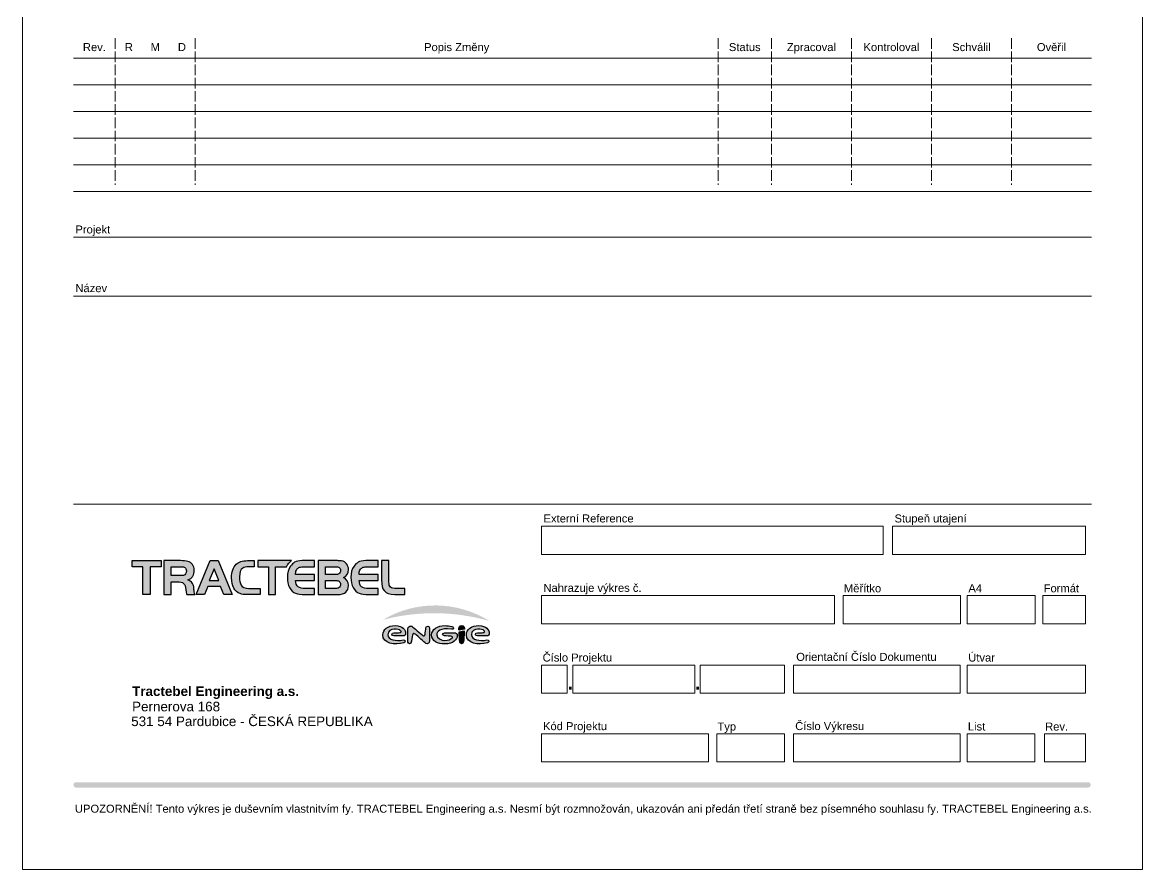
# Paper-space layout 'A4' of a CAD drawing. Header units: millimetres. Extents: x 103 to 313, y 256 to 553.
# Drawn here: x 102.8 to 312.8, y 256.3 to 415.1 of the extents above; entities that cross this region are included whole.
import ezdxf
from ezdxf.enums import TextEntityAlignment as Align

# ---------------------------------------------------------------- set-up
doc = ezdxf.new("R2010")
doc.units = ezdxf.units.MM
doc.header["$LTSCALE"] = 0.5
doc.linetypes.add('ACAD_ISO02W100', pattern=[15, 12, -3])
doc.layers.add('Border', color=7, linetype='Continuous', lineweight=0)
doc.layers.add('Border_TextCZ', color=7, linetype='Continuous', lineweight=0)
doc.layers.add('Border_TextCZAtr', color=7, linetype='Continuous')
doc.layers.add('BorderColor', color=7, linetype='Continuous')
doc.styles.add('Arial Unicode', font='ARIALUNI.TTF', dxfattribs={"width": 1.428571, "height": 0.007})
doc.styles.add('Arial_1.5', font='arial.ttf', dxfattribs={"height": 1.5})
doc.styles.add('Arial_4.0', font='arial.ttf', dxfattribs={"width": 0.9, "height": 4})
doc.styles.add('Arial_6.5', font='arial.ttf', dxfattribs={"width": 0.8, "height": 6.5})
doc.styles.get("Standard").update_dxf_attribs({"font": 'arial.ttf'})
doc.styles.add('Style-@Arial Unicode MS', font='ARIALUNI.TTF')

# ---------------------------------------------------------------- blocks, each defined once
blk = doc.blocks.new('LogoTE')
at = {"layer": 'BorderColor', "true_color": 0x1c2691, "extrusion": (0, 0, -1)}
blk.add_hatch(color=164, dxfattribs=at).paths.add_polyline_path([(29.88, 1.09), (29.88, 6.3), (27.78, 6.3), (27.78, 7.43), (33.25, 7.43), (33.25, 6.3), (31.22, 6.3), (31.22, 1.09)])
h = blk.add_hatch(color=164, dxfattribs=at)
edge = h.paths.add_edge_path()
edge.add_spline(control_points=[(24.2, 7.43), (23.6, 7.43), (23.16, 7.38), (22.79, 7.29), (22.07, 7.09), (21.6, 6.44), (21.6, 5.66), (21.6, 5.26), (21.69, 4.81), (21.85, 4.55), (21.94, 4.39), (22.06, 4.23), (22.23, 4.11), (22.41, 3.97), (22.51, 3.91), (22.8, 3.82)], knot_values=[0, 0, 0, 0, 0.2, 0.2, 0.2, 0.4, 0.4, 0.4, 0.6, 0.6, 0.6, 0.8, 0.8, 0.8, 1, 1, 1, 1], degree=3, periodic=0)
edge.add_spline(control_points=[(22.8, 3.82), (22.41, 3.67), (22.24, 3.58), (22.06, 3.36), (21.97, 3.23), (21.88, 3.07), (21.82, 2.91), (21.71, 2.66), (21.69, 2.52), (21.65, 2.05), (21.64, 1.9), (21.63, 1.74), (21.62, 1.6), (21.59, 1.36), (21.57, 1.3), (21.5, 1.09)], knot_values=[0, 0, 0, 0, 0.2, 0.2, 0.2, 0.4, 0.4, 0.4, 0.6, 0.6, 0.6, 0.8, 0.8, 0.8, 1, 1, 1, 1], degree=3, periodic=0)
edge.add_line((21.5, 1.09), (23.01, 1.09))
edge.add_spline(control_points=[(23.01, 1.09), (23.07, 1.27), (23.09, 1.33), (23.11, 1.54)], knot_values=[0, 0, 0, 0, 1, 1, 1, 1], degree=3, periodic=0)
edge.add_line((23.11, 1.54), (23.16, 1.99))
edge.add_spline(control_points=[(23.16, 1.99), (23.27, 3.14), (23.67, 3.49), (24.87, 3.49)], knot_values=[0, 0, 0, 0, 1, 1, 1, 1], degree=3, periodic=0)
edge.add_line((24.87, 3.49), (25.95, 3.49))
edge.add_line((25.95, 3.49), (25.95, 1.09))
edge.add_line((25.95, 1.09), (27.3, 1.09))
edge.add_line((27.3, 1.09), (27.3, 7.43))
edge.add_line((27.3, 7.43), (24.2, 7.43))
edge = h.paths.add_edge_path(flags=16)
edge.add_spline(control_points=[(24.06, 4.62), (23.89, 4.62), (23.72, 4.64), (23.6, 4.67), (23.28, 4.75), (23.08, 5.05), (23.08, 5.5), (23.08, 5.79), (23.18, 6.02), (23.37, 6.16), (23.53, 6.26), (23.7, 6.3), (24.06, 6.3)], knot_values=[0, 0, 0, 0, 0.25, 0.25, 0.25, 0.5, 0.5, 0.5, 0.75, 0.75, 0.75, 1, 1, 1, 1], degree=3, periodic=0)
edge.add_line((24.06, 6.3), (25.95, 6.3))
edge.add_line((25.95, 6.3), (25.95, 4.62))
edge.add_line((25.95, 4.62), (24.06, 4.62))
h = blk.add_hatch(color=164, dxfattribs=at)
h.paths.add_polyline_path([(14.47, 1.09), (17.1, 7.43), (18.64, 7.43), (21.27, 1.09), (19.69, 1.09), (19.08, 2.56), (16.67, 2.56), (16.06, 1.09)])
h.paths.add_polyline_path([(16.97, 3.68), (17.87, 5.91), (18.78, 3.68)], flags=16)
at = {"layer": 'BorderColor', "true_color": 0x1c2691}
h = blk.add_hatch(color=164, dxfattribs=at)
edge = h.paths.add_edge_path()
edge.add_line((-9.27, 2.22), (-11.39, 2.22))
edge.add_spline(control_points=[(-11.39, 2.22), (-12.13, 2.22), (-12.6, 2.41), (-12.82, 2.83), (-13.01, 3.18), (-13.11, 3.74), (-13.11, 4.37), (-13.11, 5.26), (-12.94, 5.75), (-12.52, 6.02), (-12.24, 6.21), (-11.91, 6.3), (-11.44, 6.3)], knot_values=[0, 0, 0, 0, 0.25, 0.25, 0.25, 0.5, 0.5, 0.5, 0.75, 0.75, 0.75, 1, 1, 1, 1], degree=3, periodic=0)
edge.add_line((-11.44, 6.3), (-10.35, 6.3))
edge.add_line((-10.35, 6.3), (-10.35, 7.43))
edge.add_line((-10.35, 7.43), (-11.59, 7.43))
edge.add_spline(control_points=[(-11.59, 7.43), (-12.6, 7.43), (-13.33, 7.2), (-13.75, 6.76), (-14.32, 6.17), (-14.61, 5.34), (-14.61, 4.23), (-14.61, 2.66), (-14.04, 1.6), (-13.01, 1.26), (-12.55, 1.1), (-12.43, 1.09), (-11.66, 1.09)], knot_values=[0, 0, 0, 0, 0.25, 0.25, 0.25, 0.5, 0.5, 0.5, 0.75, 0.75, 0.75, 1, 1, 1, 1], degree=3, periodic=0)
edge.add_line((-11.66, 1.09), (-9.27, 1.09))
edge.add_line((-9.27, 1.09), (-9.27, 2.22))
at = {"layer": 'BorderColor', "true_color": 0x1c2691, "extrusion": (0, 0, -1)}
h = blk.add_hatch(color=164, dxfattribs=at)
edge = h.paths.add_edge_path()
edge.add_line((9.71, 6.3), (9.71, 7.43))
edge.add_line((9.71, 7.43), (3.4, 7.43))
edge.add_spline(control_points=[(3.4, 7.43), (3.65, 7.23), (3.87, 6.99), (4.05, 6.73), (4.16, 6.59), (4.24, 6.45), (4.32, 6.3)], knot_values=[0, 0, 0, 0, 0.5, 0.5, 0.5, 1, 1, 1, 1], degree=3, periodic=0)
edge.add_line((4.32, 6.3), (6.34, 6.3))
edge.add_line((6.34, 6.3), (6.34, 1.09))
edge.add_line((6.34, 1.09), (7.69, 1.09))
edge.add_line((7.69, 1.09), (7.69, 6.3))
edge.add_line((7.69, 6.3), (9.71, 6.3))
h = blk.add_hatch(color=164, dxfattribs=at)
edge = h.paths.add_edge_path()
edge.add_line((-0.94, 6.3), (0.82, 6.3))
edge.add_spline(control_points=[(0.82, 6.3), (1.3, 6.3), (1.66, 6.26), (1.88, 6.18), (2.05, 6.13), (2.21, 6), (2.34, 5.83), (2.52, 5.6), (2.58, 5.41), (2.61, 4.98)], knot_values=[0, 0, 0, 0, 0.333333, 0.333333, 0.333333, 0.666667, 0.666667, 0.666667, 1, 1, 1, 1], degree=3, periodic=0)
edge.add_line((2.61, 4.98), (2.62, 4.81))
edge.add_line((2.62, 4.81), (-0.94, 4.81))
edge.add_line((-0.94, 4.81), (-0.94, 3.68))
edge.add_line((-0.94, 3.68), (2.62, 3.68))
edge.add_spline(control_points=[(2.62, 3.68), (2.53, 2.59), (2.05, 2.22), (0.76, 2.22)], knot_values=[0, 0, 0, 0, 1, 1, 1, 1], degree=3, periodic=0)
edge.add_line((0.76, 2.22), (-0.94, 2.22))
edge.add_line((-0.94, 2.22), (-0.94, 1.09))
edge.add_line((-0.94, 1.09), (0.82, 1.09))
edge.add_spline(control_points=[(0.82, 1.09), (1.61, 1.09), (2.16, 1.15), (2.59, 1.31), (3.55, 1.65), (4.15, 2.81), (4.15, 4.31), (4.15, 5.17), (3.97, 5.8), (3.56, 6.39), (3.35, 6.7), (3.08, 6.95), (2.8, 7.13), (2.45, 7.33), (2.03, 7.43), (1.34, 7.43)], knot_values=[0, 0, 0, 0, 0.2, 0.2, 0.2, 0.4, 0.4, 0.4, 0.6, 0.6, 0.6, 0.8, 0.8, 0.8, 1, 1, 1, 1], degree=3, periodic=0)
edge.add_line((1.34, 7.43), (-0.94, 7.43))
edge.add_line((-0.94, 7.43), (-0.94, 6.3))
h = blk.add_hatch(color=164, dxfattribs=at)
edge = h.paths.add_edge_path()
edge.add_spline(control_points=[(-5.24, 7.43), (-5.49, 7.43), (-5.82, 7.4), (-6.02, 7.37), (-6.78, 7.26), (-7.31, 6.59), (-7.31, 5.77), (-7.31, 5.11), (-6.92, 4.47), (-6.38, 4.25)], knot_values=[0, 0, 0, 0, 0.333333, 0.333333, 0.333333, 0.666667, 0.666667, 0.666667, 1, 1, 1, 1], degree=3, periodic=0)
edge.add_spline(control_points=[(-6.38, 4.25), (-6.99, 3.98), (-7.3, 3.47), (-7.3, 2.76), (-7.3, 2.24), (-7.14, 1.79), (-6.82, 1.51), (-6.48, 1.19), (-6.08, 1.09), (-5.17, 1.09)], knot_values=[0, 0, 0, 0, 0.333333, 0.333333, 0.333333, 0.666667, 0.666667, 0.666667, 1, 1, 1, 1], degree=3, periodic=0)
edge.add_line((-5.17, 1.09), (-1.66, 1.09))
edge.add_line((-1.66, 1.09), (-1.66, 7.43))
edge.add_line((-1.66, 7.43), (-5.24, 7.43))
edge = h.paths.add_edge_path(flags=16)
edge.add_spline(control_points=[(-4.84, 4.82), (-5.23, 4.82), (-5.36, 4.84), (-5.52, 4.98), (-5.7, 5.11), (-5.81, 5.35), (-5.81, 5.6), (-5.81, 5.85), (-5.72, 6.05), (-5.54, 6.17), (-5.38, 6.27), (-5.24, 6.3), (-4.87, 6.3)], knot_values=[0, 0, 0, 0, 0.25, 0.25, 0.25, 0.5, 0.5, 0.5, 0.75, 0.75, 0.75, 1, 1, 1, 1], degree=3, periodic=0)
edge.add_line((-4.87, 6.3), (-3.01, 6.3))
edge.add_line((-3.01, 6.3), (-3.01, 4.82))
edge.add_line((-3.01, 4.82), (-4.84, 4.82))
edge = h.paths.add_edge_path(flags=16)
edge.add_spline(control_points=[(-4.84, 2.22), (-5.23, 2.22), (-5.36, 2.24), (-5.52, 2.37), (-5.7, 2.51), (-5.81, 2.74), (-5.81, 3), (-5.81, 3.25), (-5.72, 3.45), (-5.54, 3.56), (-5.38, 3.66), (-5.24, 3.69), (-4.87, 3.69)], knot_values=[0, 0, 0, 0, 0.25, 0.25, 0.25, 0.5, 0.5, 0.5, 0.75, 0.75, 0.75, 1, 1, 1, 1], degree=3, periodic=0)
edge.add_line((-4.87, 3.69), (-3.01, 3.69))
edge.add_line((-3.01, 3.69), (-3.01, 2.22))
edge.add_line((-3.01, 2.22), (-4.84, 2.22))
h = blk.add_hatch(color=164, dxfattribs=at)
edge = h.paths.add_edge_path()
edge.add_line((-12.85, 6.3), (-11.09, 6.3))
edge.add_spline(control_points=[(-11.09, 6.3), (-10.61, 6.3), (-10.25, 6.26), (-10.04, 6.18), (-9.87, 6.13), (-9.7, 6), (-9.58, 5.83), (-9.4, 5.6), (-9.34, 5.41), (-9.31, 4.98)], knot_values=[0, 0, 0, 0, 0.333333, 0.333333, 0.333333, 0.666667, 0.666667, 0.666667, 1, 1, 1, 1], degree=3, periodic=0)
edge.add_line((-9.31, 4.98), (-9.3, 4.81))
edge.add_line((-9.3, 4.81), (-12.85, 4.81))
edge.add_line((-12.85, 4.81), (-12.85, 3.68))
edge.add_line((-12.85, 3.68), (-9.3, 3.68))
edge.add_spline(control_points=[(-9.3, 3.68), (-9.39, 2.59), (-9.87, 2.22), (-11.15, 2.22)], knot_values=[0, 0, 0, 0, 1, 1, 1, 1], degree=3, periodic=0)
edge.add_line((-11.15, 2.22), (-12.85, 2.22))
edge.add_line((-12.85, 2.22), (-12.85, 1.09))
edge.add_line((-12.85, 1.09), (-11.09, 1.09))
edge.add_spline(control_points=[(-11.09, 1.09), (-10.31, 1.09), (-9.76, 1.15), (-9.33, 1.31), (-8.37, 1.65), (-7.77, 2.81), (-7.77, 4.31), (-7.77, 5.17), (-7.94, 5.8), (-8.36, 6.39), (-8.57, 6.7), (-8.84, 6.95), (-9.12, 7.13), (-9.47, 7.33), (-9.89, 7.43), (-10.57, 7.43)], knot_values=[0, 0, 0, 0, 0.2, 0.2, 0.2, 0.4, 0.4, 0.4, 0.6, 0.6, 0.6, 0.8, 0.8, 0.8, 1, 1, 1, 1], degree=3, periodic=0)
edge.add_line((-10.57, 7.43), (-12.85, 7.43))
edge.add_line((-12.85, 7.43), (-12.85, 6.3))
h = blk.add_hatch(color=164, dxfattribs=at)
edge = h.paths.add_edge_path()
edge.add_line((-14.87, 7.43), (-14.87, 3.86))
edge.add_line((-14.87, 3.86), (-14.89, 3.48))
edge.add_spline(control_points=[(-14.89, 3.48), (-14.92, 2.84), (-14.96, 2.69), (-15.19, 2.49), (-15.43, 2.28), (-15.71, 2.22), (-16.58, 2.22)], knot_values=[0, 0, 0, 0, 0.5, 0.5, 0.5, 1, 1, 1, 1], degree=3, periodic=0)
edge.add_line((-16.58, 2.22), (-17.88, 2.22))
edge.add_line((-17.88, 2.22), (-17.88, 1.09))
edge.add_line((-17.88, 1.09), (-15.98, 1.09))
edge.add_spline(control_points=[(-15.98, 1.09), (-15.02, 1.09), (-14.41, 1.31), (-14, 1.82), (-13.64, 2.26), (-13.53, 2.75), (-13.53, 3.86)], knot_values=[0, 0, 0, 0, 0.5, 0.5, 0.5, 1, 1, 1, 1], degree=3, periodic=0)
edge.add_line((-13.53, 3.86), (-13.53, 7.43))
edge.add_line((-13.53, 7.43), (-14.87, 7.43))
at = {"layer": 'BorderColor', "true_color": 0x00aaff}
blk.add_hatch(color=140, dxfattribs=at).paths.add_polyline_path([(33.74, -3.88, 0.280782), (13.75, -3.66, -0.13455)])
h = blk.add_hatch(color=140, dxfattribs=at)
edge = h.paths.add_edge_path()
edge.add_spline(control_points=[(17.58, -7.43), (16.23, -7.72), (14.68, -7.41), (14.68, -6.45), (14.68, -5.73), (15.35, -5.44), (15.88, -5.4), (16.43, -5.35), (16.87, -5.47), (17.09, -5.7), (17.23, -5.84), (17.19, -6.04), (16.92, -6.06), (16.67, -6.07), (16.19, -6.09), (15.8, -6.1), (15.58, -6.11), (15.46, -6.23), (15.46, -6.39), (15.46, -6.52), (15.56, -6.66), (15.81, -6.66), (16.18, -6.67), (17.11, -6.67), (17.58, -6.67), (17.88, -6.67), (18.03, -6.5), (18.03, -6.15), (18.03, -5.59), (17.53, -4.75), (16.05, -4.75), (14.71, -4.75), (13.74, -5.41), (13.74, -6.5), (13.74, -8.05), (16.02, -8.52), (17.69, -7.95), (17.84, -7.9), (17.98, -7.78), (17.94, -7.6), (17.9, -7.45), (17.77, -7.39), (17.58, -7.43)], knot_values=[0, 0, 0, 0, 0.071429, 0.071429, 0.071429, 0.142857, 0.142857, 0.142857, 0.214286, 0.214286, 0.214286, 0.285714, 0.285714, 0.285714, 0.357143, 0.357143, 0.357143, 0.428571, 0.428571, 0.428571, 0.5, 0.5, 0.5, 0.571429, 0.571429, 0.571429, 0.642857, 0.642857, 0.642857, 0.714286, 0.714286, 0.714286, 0.785714, 0.785714, 0.785714, 0.857143, 0.857143, 0.857143, 0.928571, 0.928571, 0.928571, 1, 1, 1, 1], degree=3, periodic=0)
h = blk.add_hatch(color=140, dxfattribs=at)
edge = h.paths.add_edge_path()
edge.add_spline(control_points=[(22.16, -4.83), (21.96, -4.83), (21.86, -4.99), (21.83, -5.19), (21.8, -5.4), (21.69, -6.16), (21.66, -6.36), (21.65, -6.47), (21.64, -6.59), (21.53, -6.64), (21.42, -6.69), (21.28, -6.62), (21.16, -6.52)], knot_values=[0, 0, 0, 0, 0.25, 0.25, 0.25, 0.5, 0.5, 0.5, 0.75, 0.75, 0.75, 1, 1, 1, 1], degree=3, periodic=0)
edge.add_line((21.16, -6.52), (19.32, -4.95))
edge.add_spline(control_points=[(19.32, -4.95), (19.23, -4.87), (19.1, -4.83), (18.98, -4.83), (18.72, -4.83), (18.47, -4.99), (18.47, -5.38)], knot_values=[0, 0, 0, 0, 0.5, 0.5, 0.5, 1, 1, 1, 1], degree=3, periodic=0)
edge.add_line((18.47, -5.38), (18.47, -7.82))
edge.add_spline(control_points=[(18.47, -7.82), (18.47, -8.02), (18.61, -8.14), (18.77, -8.14), (18.95, -8.14), (19.06, -8.02), (19.09, -7.85), (19.09, -7.85), (19.28, -6.68), (19.3, -6.55), (19.32, -6.4), (19.35, -6.28), (19.49, -6.24), (19.62, -6.2), (19.75, -6.27), (19.94, -6.44), (20.12, -6.6), (21.67, -8), (21.67, -8), (21.79, -8.1), (21.87, -8.14), (22.04, -8.14), (22.2, -8.14), (22.47, -8.07), (22.47, -7.61)], knot_values=[0, 0, 0, 0, 0.125, 0.125, 0.125, 0.25, 0.25, 0.25, 0.375, 0.375, 0.375, 0.5, 0.5, 0.5, 0.625, 0.625, 0.625, 0.75, 0.75, 0.75, 0.875, 0.875, 0.875, 1, 1, 1, 1], degree=3, periodic=0)
edge.add_line((22.47, -7.61), (22.47, -5.17))
edge.add_spline(control_points=[(22.47, -5.17), (22.47, -4.95), (22.33, -4.83), (22.16, -4.83)], knot_values=[0, 0, 0, 0, 1, 1, 1, 1], degree=3, periodic=0)
h = blk.add_hatch(color=140, dxfattribs=at)
edge = h.paths.add_edge_path()
edge.add_spline(control_points=[(27.18, -6.09), (26.88, -6.09), (25.93, -6.1), (25.33, -6.1), (25.04, -6.1), (24.96, -6.26), (24.96, -6.39), (24.96, -6.5), (25.04, -6.65), (25.32, -6.66), (25.73, -6.68), (26.26, -6.71), (26.51, -6.72), (26.84, -6.74), (26.84, -6.91), (26.73, -7.05), (26.5, -7.34), (25.96, -7.53), (25.4, -7.53), (24.66, -7.53), (23.85, -7.12), (23.85, -6.45), (23.85, -5.83), (24.54, -5.14), (26.61, -5.43), (26.79, -5.45), (26.97, -5.42), (27.01, -5.25), (27.06, -5.08), (26.94, -4.96), (26.71, -4.9), (26.24, -4.78), (25.81, -4.75), (25.41, -4.75), (24.02, -4.75), (22.9, -5.41), (22.9, -6.48), (22.9, -7.63), (24.01, -8.19), (25.4, -8.19), (26.94, -8.19), (27.7, -7.34), (27.7, -6.61), (27.7, -6.23), (27.5, -6.09), (27.18, -6.09)], knot_values=[0, 0, 0, 0, 0.066667, 0.066667, 0.066667, 0.133333, 0.133333, 0.133333, 0.2, 0.2, 0.2, 0.266667, 0.266667, 0.266667, 0.333333, 0.333333, 0.333333, 0.4, 0.4, 0.4, 0.466667, 0.466667, 0.466667, 0.533333, 0.533333, 0.533333, 0.6, 0.6, 0.6, 0.666667, 0.666667, 0.666667, 0.733333, 0.733333, 0.733333, 0.8, 0.8, 0.8, 0.866667, 0.866667, 0.866667, 0.933333, 0.933333, 0.933333, 1, 1, 1, 1], degree=3, periodic=0)
h = blk.add_hatch(color=140, dxfattribs=at)
edge = h.paths.add_edge_path()
edge.add_spline(control_points=[(28.53, -4.75), (28.13, -4.75), (28.01, -5.06), (28.02, -5.26), (28.02, -5.29), (28.02, -5.39), (28.03, -5.52), (28.03, -5.54), (28.05, -5.57), (28.09, -5.57)], knot_values=[0, 0, 0, 0, 0.333333, 0.333333, 0.333333, 0.666667, 0.666667, 0.666667, 1, 1, 1, 1], degree=3, periodic=0)
edge.add_line((28.09, -5.57), (29, -5.42))
edge.add_spline(control_points=[(29, -5.42), (29.03, -5.41), (29.05, -5.39), (29.05, -5.37), (29.05, -5.32), (29.05, -5.28), (29.05, -5.26), (29.06, -5.07), (28.94, -4.75), (28.53, -4.75)], knot_values=[0, 0, 0, 0, 0.333333, 0.333333, 0.333333, 0.666667, 0.666667, 0.666667, 1, 1, 1, 1], degree=3, periodic=0)
h = blk.add_hatch(color=140, dxfattribs=at)
edge = h.paths.add_edge_path()
edge.add_spline(control_points=[(28.04, -5.94), (28.07, -6.79), (28.15, -7.49), (28.17, -7.73), (28.2, -8.05), (28.37, -8.14), (28.53, -8.14), (28.69, -8.14), (28.85, -8.06), (28.88, -7.73), (28.91, -7.46), (28.99, -6.63), (29.03, -5.8), (29.03, -5.76), (29, -5.74), (28.96, -5.75)], knot_values=[0, 0, 0, 0, 0.2, 0.2, 0.2, 0.4, 0.4, 0.4, 0.6, 0.6, 0.6, 0.8, 0.8, 0.8, 1, 1, 1, 1], degree=3, periodic=0)
edge.add_line((28.96, -5.75), (28.09, -5.89))
edge.add_spline(control_points=[(28.09, -5.89), (28.06, -5.9), (28.04, -5.92), (28.04, -5.94)], knot_values=[0, 0, 0, 0, 1, 1, 1, 1], degree=3, periodic=0)
h = blk.add_hatch(color=140, dxfattribs=at)
edge = h.paths.add_edge_path()
edge.add_spline(control_points=[(33.25, -7.43), (31.9, -7.72), (30.35, -7.41), (30.35, -6.45), (30.35, -5.73), (31.02, -5.44), (31.55, -5.4), (32.1, -5.35), (32.54, -5.47), (32.76, -5.7), (32.9, -5.84), (32.86, -6.04), (32.59, -6.06), (32.34, -6.07), (31.86, -6.09), (31.47, -6.1), (31.25, -6.11), (31.13, -6.23), (31.13, -6.39), (31.13, -6.52), (31.23, -6.66), (31.48, -6.66), (31.85, -6.67), (32.78, -6.67), (33.25, -6.67), (33.55, -6.67), (33.7, -6.5), (33.7, -6.15), (33.7, -5.59), (33.2, -4.75), (31.72, -4.75), (30.38, -4.75), (29.41, -5.41), (29.41, -6.5), (29.41, -8.05), (31.69, -8.52), (33.35, -7.95), (33.51, -7.9), (33.66, -7.78), (33.61, -7.6), (33.57, -7.45), (33.44, -7.39), (33.25, -7.43)], knot_values=[0, 0, 0, 0, 0.071429, 0.071429, 0.071429, 0.142857, 0.142857, 0.142857, 0.214286, 0.214286, 0.214286, 0.285714, 0.285714, 0.285714, 0.357143, 0.357143, 0.357143, 0.428571, 0.428571, 0.428571, 0.5, 0.5, 0.5, 0.571429, 0.571429, 0.571429, 0.642857, 0.642857, 0.642857, 0.714286, 0.714286, 0.714286, 0.785714, 0.785714, 0.785714, 0.857143, 0.857143, 0.857143, 0.928571, 0.928571, 0.928571, 1, 1, 1, 1], degree=3, periodic=0)
at = {"layer": 'BorderColor', "color": 164, "true_color": 0x1c2691, "flags": 128}
for points in [[(-33.25, 6.3), (-33.25, 7.43), (-27.78, 7.43), (-27.78, 6.3), (-29.88, 6.3), (-29.88, 1.09), (-31.22, 1.09), (-31.22, 6.3), (-33.25, 6.3)], [(-18.64, 7.43), (-17.1, 7.43), (-14.47, 1.09), (-16.06, 1.09), (-16.67, 2.56), (-19.08, 2.56), (-19.69, 1.09), (-21.27, 1.09), (-18.64, 7.43)], [(-18.78, 3.68), (-16.97, 3.68), (-17.87, 5.91), (-18.78, 3.68)]]:
    blk.add_lwpolyline(points, dxfattribs=at)
at = {"layer": 'BorderColor', "color": 164, "true_color": 0x1c2691}
for points, knots in [([(-25.95, 1.09), (-25.95, 1.09), (-27.3, 1.09), (-27.3, 1.09), (-27.3, 1.09), (-27.3, 7.43), (-27.3, 7.43), (-27.3, 7.43), (-24.2, 7.43), (-24.2, 7.43), (-23.6, 7.43), (-23.16, 7.38), (-22.79, 7.29), (-22.07, 7.09), (-21.6, 6.44), (-21.6, 5.66), (-21.6, 5.26), (-21.69, 4.81), (-21.85, 4.55), (-21.94, 4.39), (-22.06, 4.23), (-22.23, 4.11), (-22.41, 3.97), (-22.51, 3.91), (-22.8, 3.82), (-22.41, 3.67), (-22.24, 3.58), (-22.06, 3.36), (-21.97, 3.23), (-21.88, 3.07), (-21.82, 2.91), (-21.71, 2.66), (-21.69, 2.52), (-21.65, 2.05), (-21.64, 1.9), (-21.63, 1.74), (-21.62, 1.6), (-21.59, 1.36), (-21.57, 1.3), (-21.5, 1.09), (-21.5, 1.09), (-23.01, 1.09), (-23.01, 1.09), (-23.07, 1.27), (-23.09, 1.33), (-23.11, 1.54), (-23.11, 1.54), (-23.16, 1.99), (-23.16, 1.99), (-23.27, 3.14), (-23.67, 3.49), (-24.87, 3.49), (-24.87, 3.49), (-25.95, 3.49), (-25.95, 3.49), (-25.95, 3.49), (-25.95, 1.09), (-25.95, 1.09)], [0, 0, 0, 0, 1, 1, 1, 2, 2, 2, 3, 3, 3, 4, 4, 4, 5, 5, 5, 6, 6, 6, 7, 7, 7, 8, 8, 8, 9, 9, 9, 10, 10, 10, 11, 11, 11, 12, 12, 12, 13, 13, 13, 14, 14, 14, 15, 15, 15, 16, 16, 16, 17, 17, 17, 18, 18, 18, 19, 19, 19, 19]), ([(-9.27, 2.22), (-9.27, 2.22), (-11.39, 2.22), (-11.39, 2.22), (-12.13, 2.22), (-12.6, 2.41), (-12.82, 2.83), (-13.01, 3.18), (-13.11, 3.74), (-13.11, 4.37), (-13.11, 5.26), (-12.94, 5.75), (-12.52, 6.02), (-12.24, 6.21), (-11.91, 6.3), (-11.44, 6.3), (-11.44, 6.3), (-10.35, 6.3), (-10.35, 6.3), (-10.35, 6.3), (-10.35, 7.43), (-10.35, 7.43), (-10.35, 7.43), (-11.59, 7.43), (-11.59, 7.43), (-12.6, 7.43), (-13.33, 7.2), (-13.75, 6.76), (-14.32, 6.17), (-14.61, 5.34), (-14.61, 4.23), (-14.61, 2.66), (-14.04, 1.6), (-13.01, 1.26), (-12.55, 1.1), (-12.43, 1.09), (-11.66, 1.09), (-11.66, 1.09), (-9.27, 1.09), (-9.27, 1.09), (-9.27, 1.09), (-9.27, 2.22), (-9.27, 2.22)], [0, 0, 0, 0, 1, 1, 1, 2, 2, 2, 3, 3, 3, 4, 4, 4, 5, 5, 5, 6, 6, 6, 7, 7, 7, 8, 8, 8, 9, 9, 9, 10, 10, 10, 11, 11, 11, 12, 12, 12, 13, 13, 13, 14, 14, 14, 14]), ([(-9.71, 6.3), (-9.71, 6.3), (-9.71, 7.43), (-9.71, 7.43), (-9.71, 7.43), (-3.4, 7.43), (-3.4, 7.43), (-3.65, 7.23), (-3.87, 6.99), (-4.05, 6.73), (-4.16, 6.59), (-4.24, 6.45), (-4.32, 6.3), (-4.32, 6.3), (-6.34, 6.3), (-6.34, 6.3), (-6.34, 6.3), (-6.34, 1.09), (-6.34, 1.09), (-6.34, 1.09), (-7.69, 1.09), (-7.69, 1.09), (-7.69, 1.09), (-7.69, 6.3), (-7.69, 6.3), (-7.69, 6.3), (-9.71, 6.3), (-9.71, 6.3)], [0, 0, 0, 0, 1, 1, 1, 2, 2, 2, 3, 3, 3, 4, 4, 4, 5, 5, 5, 6, 6, 6, 7, 7, 7, 8, 8, 8, 9, 9, 9, 9]), ([(0.94, 6.3), (0.94, 6.3), (-0.82, 6.3), (-0.82, 6.3), (-1.3, 6.3), (-1.66, 6.26), (-1.88, 6.18), (-2.05, 6.13), (-2.21, 6), (-2.34, 5.83), (-2.52, 5.6), (-2.58, 5.41), (-2.61, 4.98), (-2.61, 4.98), (-2.62, 4.81), (-2.62, 4.81), (-2.62, 4.81), (0.94, 4.81), (0.94, 4.81), (0.94, 4.81), (0.94, 3.68), (0.94, 3.68), (0.94, 3.68), (-2.62, 3.68), (-2.62, 3.68), (-2.53, 2.59), (-2.05, 2.22), (-0.76, 2.22), (-0.76, 2.22), (0.94, 2.22), (0.94, 2.22), (0.94, 2.22), (0.94, 1.09), (0.94, 1.09), (0.94, 1.09), (-0.82, 1.09), (-0.82, 1.09), (-1.61, 1.09), (-2.16, 1.15), (-2.59, 1.31), (-3.55, 1.65), (-4.15, 2.81), (-4.15, 4.31), (-4.15, 5.17), (-3.97, 5.8), (-3.56, 6.39), (-3.35, 6.7), (-3.08, 6.95), (-2.8, 7.13), (-2.45, 7.33), (-2.03, 7.43), (-1.34, 7.43), (-1.34, 7.43), (0.94, 7.43), (0.94, 7.43), (0.94, 7.43), (0.94, 6.3), (0.94, 6.3)], [0, 0, 0, 0, 1, 1, 1, 2, 2, 2, 3, 3, 3, 4, 4, 4, 5, 5, 5, 6, 6, 6, 7, 7, 7, 8, 8, 8, 9, 9, 9, 10, 10, 10, 11, 11, 11, 12, 12, 12, 13, 13, 13, 14, 14, 14, 15, 15, 15, 16, 16, 16, 17, 17, 17, 18, 18, 18, 19, 19, 19, 19]), ([(1.66, 7.43), (1.66, 7.43), (5.24, 7.43), (5.24, 7.43), (5.49, 7.43), (5.82, 7.4), (6.02, 7.37), (6.78, 7.26), (7.31, 6.59), (7.31, 5.77), (7.31, 5.11), (6.92, 4.47), (6.38, 4.25), (6.99, 3.98), (7.3, 3.47), (7.3, 2.76), (7.3, 2.24), (7.14, 1.79), (6.82, 1.51), (6.48, 1.19), (6.08, 1.09), (5.17, 1.09), (5.17, 1.09), (1.66, 1.09), (1.66, 1.09), (1.66, 1.09), (1.66, 7.43), (1.66, 7.43)], [0, 0, 0, 0, 1, 1, 1, 2, 2, 2, 3, 3, 3, 4, 4, 4, 5, 5, 5, 6, 6, 6, 7, 7, 7, 8, 8, 8, 9, 9, 9, 9]), ([(12.85, 6.3), (12.85, 6.3), (11.09, 6.3), (11.09, 6.3), (10.61, 6.3), (10.25, 6.26), (10.04, 6.18), (9.87, 6.13), (9.7, 6), (9.58, 5.83), (9.4, 5.6), (9.34, 5.41), (9.31, 4.98), (9.31, 4.98), (9.3, 4.81), (9.3, 4.81), (9.3, 4.81), (12.85, 4.81), (12.85, 4.81), (12.85, 4.81), (12.85, 3.68), (12.85, 3.68), (12.85, 3.68), (9.3, 3.68), (9.3, 3.68), (9.39, 2.59), (9.87, 2.22), (11.15, 2.22), (11.15, 2.22), (12.85, 2.22), (12.85, 2.22), (12.85, 2.22), (12.85, 1.09), (12.85, 1.09), (12.85, 1.09), (11.09, 1.09), (11.09, 1.09), (10.31, 1.09), (9.76, 1.15), (9.33, 1.31), (8.37, 1.65), (7.77, 2.81), (7.77, 4.31), (7.77, 5.17), (7.94, 5.8), (8.36, 6.39), (8.57, 6.7), (8.84, 6.95), (9.12, 7.13), (9.47, 7.33), (9.89, 7.43), (10.57, 7.43), (10.57, 7.43), (12.85, 7.43), (12.85, 7.43), (12.85, 7.43), (12.85, 6.3), (12.85, 6.3)], [0, 0, 0, 0, 1, 1, 1, 2, 2, 2, 3, 3, 3, 4, 4, 4, 5, 5, 5, 6, 6, 6, 7, 7, 7, 8, 8, 8, 9, 9, 9, 10, 10, 10, 11, 11, 11, 12, 12, 12, 13, 13, 13, 14, 14, 14, 15, 15, 15, 16, 16, 16, 17, 17, 17, 18, 18, 18, 19, 19, 19, 19]), ([(14.87, 7.43), (14.87, 7.43), (14.87, 3.86), (14.87, 3.86), (14.87, 3.86), (14.89, 3.48), (14.89, 3.48), (14.92, 2.84), (14.96, 2.69), (15.19, 2.49), (15.43, 2.28), (15.71, 2.22), (16.58, 2.22), (16.58, 2.22), (17.88, 2.22), (17.88, 2.22), (17.88, 2.22), (17.88, 1.09), (17.88, 1.09), (17.88, 1.09), (16.44, 1.09), (16.44, 1.09), (16.44, 1.09), (15.98, 1.09), (15.98, 1.09), (15.02, 1.09), (14.41, 1.31), (14, 1.82), (13.64, 2.26), (13.53, 2.75), (13.53, 3.86), (13.53, 3.86), (13.53, 7.43), (13.53, 7.43), (13.53, 7.43), (14.87, 7.43), (14.87, 7.43)], [0, 0, 0, 0, 1, 1, 1, 2, 2, 2, 3, 3, 3, 4, 4, 4, 5, 5, 5, 6, 6, 6, 7, 7, 7, 8, 8, 8, 9, 9, 9, 10, 10, 10, 11, 11, 11, 12, 12, 12, 12]), ([(-24.06, 4.62), (-23.89, 4.62), (-23.72, 4.64), (-23.6, 4.67), (-23.28, 4.75), (-23.08, 5.05), (-23.08, 5.5), (-23.08, 5.79), (-23.18, 6.02), (-23.37, 6.16), (-23.53, 6.26), (-23.7, 6.3), (-24.06, 6.3), (-24.06, 6.3), (-25.95, 6.3), (-25.95, 6.3), (-25.95, 6.3), (-25.95, 4.62), (-25.95, 4.62), (-25.95, 4.62), (-24.06, 4.62), (-24.06, 4.62)], [0, 0, 0, 0, 1, 1, 1, 2, 2, 2, 3, 3, 3, 4, 4, 4, 5, 5, 5, 6, 6, 6, 7, 7, 7, 7]), ([(4.84, 4.82), (5.23, 4.82), (5.36, 4.84), (5.52, 4.98), (5.7, 5.11), (5.81, 5.35), (5.81, 5.6), (5.81, 5.85), (5.72, 6.05), (5.54, 6.17), (5.38, 6.27), (5.24, 6.3), (4.87, 6.3), (4.87, 6.3), (3.01, 6.3), (3.01, 6.3), (3.01, 6.3), (3.01, 4.82), (3.01, 4.82), (3.01, 4.82), (4.84, 4.82), (4.84, 4.82)], [0, 0, 0, 0, 1, 1, 1, 2, 2, 2, 3, 3, 3, 4, 4, 4, 5, 5, 5, 6, 6, 6, 7, 7, 7, 7]), ([(4.84, 2.22), (5.23, 2.22), (5.36, 2.24), (5.52, 2.37), (5.7, 2.51), (5.81, 2.74), (5.81, 3), (5.81, 3.25), (5.72, 3.45), (5.54, 3.56), (5.38, 3.66), (5.24, 3.69), (4.87, 3.69), (4.87, 3.69), (3.01, 3.69), (3.01, 3.69), (3.01, 3.69), (3.01, 2.22), (3.01, 2.22), (3.01, 2.22), (4.84, 2.22), (4.84, 2.22)], [0, 0, 0, 0, 1, 1, 1, 2, 2, 2, 3, 3, 3, 4, 4, 4, 5, 5, 5, 6, 6, 6, 7, 7, 7, 7])]:
    blk.add_open_spline(points, degree=3, knots=knots, dxfattribs=at)
at = {"layer": 'BorderColor', "color": 140, "true_color": 0x00aaff}
for points, knots in [([(17.58, -7.43), (16.23, -7.72), (14.68, -7.41), (14.68, -6.45), (14.68, -5.73), (15.35, -5.44), (15.88, -5.4), (16.43, -5.35), (16.87, -5.47), (17.09, -5.7), (17.23, -5.84), (17.19, -6.04), (16.92, -6.06), (16.67, -6.07), (16.19, -6.09), (15.8, -6.1), (15.58, -6.11), (15.46, -6.23), (15.46, -6.39), (15.46, -6.52), (15.56, -6.66), (15.81, -6.66), (16.18, -6.67), (17.11, -6.67), (17.58, -6.67), (17.88, -6.67), (18.03, -6.5), (18.03, -6.15), (18.03, -5.59), (17.53, -4.75), (16.05, -4.75), (14.71, -4.75), (13.74, -5.41), (13.74, -6.5), (13.74, -8.05), (16.02, -8.52), (17.69, -7.95), (17.84, -7.9), (17.98, -7.78), (17.94, -7.6), (17.9, -7.45), (17.77, -7.39), (17.58, -7.43)], [0, 0, 0, 0, 1, 1, 1, 2, 2, 2, 3, 3, 3, 4, 4, 4, 5, 5, 5, 6, 6, 6, 7, 7, 7, 8, 8, 8, 9, 9, 9, 10, 10, 10, 11, 11, 11, 12, 12, 12, 13, 13, 13, 14, 14, 14, 14]), ([(22.16, -4.83), (21.96, -4.83), (21.86, -4.99), (21.83, -5.19), (21.8, -5.4), (21.69, -6.16), (21.66, -6.36), (21.65, -6.47), (21.64, -6.59), (21.53, -6.64), (21.42, -6.69), (21.28, -6.62), (21.16, -6.52), (21.05, -6.42), (19.32, -4.95), (19.32, -4.95), (19.23, -4.87), (19.1, -4.83), (18.98, -4.83), (18.72, -4.83), (18.47, -4.99), (18.47, -5.38), (18.47, -5.38), (18.47, -7.82), (18.47, -7.82), (18.47, -8.02), (18.61, -8.14), (18.77, -8.14), (18.95, -8.14), (19.06, -8.02), (19.09, -7.85), (19.09, -7.85), (19.28, -6.68), (19.3, -6.55), (19.32, -6.4), (19.35, -6.28), (19.49, -6.24), (19.62, -6.2), (19.75, -6.27), (19.94, -6.44), (20.12, -6.6), (21.67, -8), (21.67, -8), (21.79, -8.1), (21.87, -8.14), (22.04, -8.14), (22.2, -8.14), (22.47, -8.07), (22.47, -7.61), (22.47, -7.61), (22.47, -5.17), (22.47, -5.17), (22.47, -4.95), (22.33, -4.83), (22.16, -4.83)], [0, 0, 0, 0, 1, 1, 1, 2, 2, 2, 3, 3, 3, 4, 4, 4, 5, 5, 5, 6, 6, 6, 7, 7, 7, 8, 8, 8, 9, 9, 9, 10, 10, 10, 11, 11, 11, 12, 12, 12, 13, 13, 13, 14, 14, 14, 15, 15, 15, 16, 16, 16, 17, 17, 17, 18, 18, 18, 18]), ([(27.18, -6.09), (26.88, -6.09), (25.93, -6.1), (25.33, -6.1), (25.04, -6.1), (24.96, -6.26), (24.96, -6.39), (24.96, -6.5), (25.04, -6.65), (25.32, -6.66), (25.73, -6.68), (26.26, -6.71), (26.51, -6.72), (26.84, -6.74), (26.84, -6.91), (26.73, -7.05), (26.5, -7.34), (25.96, -7.53), (25.4, -7.53), (24.66, -7.53), (23.85, -7.12), (23.85, -6.45), (23.85, -5.83), (24.54, -5.14), (26.61, -5.43), (26.79, -5.45), (26.97, -5.42), (27.01, -5.25), (27.06, -5.08), (26.94, -4.96), (26.71, -4.9), (26.24, -4.78), (25.81, -4.75), (25.41, -4.75), (24.02, -4.75), (22.9, -5.41), (22.9, -6.48), (22.9, -7.63), (24.01, -8.19), (25.4, -8.19), (26.94, -8.19), (27.7, -7.34), (27.7, -6.61), (27.7, -6.23), (27.5, -6.09), (27.18, -6.09)], [0, 0, 0, 0, 1, 1, 1, 2, 2, 2, 3, 3, 3, 4, 4, 4, 5, 5, 5, 6, 6, 6, 7, 7, 7, 8, 8, 8, 9, 9, 9, 10, 10, 10, 11, 11, 11, 12, 12, 12, 13, 13, 13, 14, 14, 14, 15, 15, 15, 15]), ([(28.53, -4.75), (28.13, -4.75), (28.01, -5.06), (28.02, -5.26), (28.02, -5.29), (28.02, -5.39), (28.03, -5.52), (28.03, -5.54), (28.05, -5.57), (28.09, -5.57), (28.09, -5.57), (29, -5.42), (29, -5.42), (29.03, -5.41), (29.05, -5.39), (29.05, -5.37), (29.05, -5.32), (29.05, -5.28), (29.05, -5.26), (29.06, -5.07), (28.94, -4.75), (28.53, -4.75)], [0, 0, 0, 0, 1, 1, 1, 2, 2, 2, 3, 3, 3, 4, 4, 4, 5, 5, 5, 6, 6, 6, 7, 7, 7, 7]), ([(28.04, -5.94), (28.07, -6.79), (28.15, -7.49), (28.17, -7.73), (28.2, -8.05), (28.37, -8.14), (28.53, -8.14), (28.69, -8.14), (28.85, -8.06), (28.88, -7.73), (28.91, -7.46), (28.99, -6.63), (29.03, -5.8), (29.03, -5.76), (29, -5.74), (28.96, -5.75), (28.96, -5.75), (28.09, -5.89), (28.09, -5.89), (28.06, -5.9), (28.04, -5.92), (28.04, -5.94)], [0, 0, 0, 0, 1, 1, 1, 2, 2, 2, 3, 3, 3, 4, 4, 4, 5, 5, 5, 6, 6, 6, 7, 7, 7, 7]), ([(33.25, -7.43), (31.9, -7.72), (30.35, -7.41), (30.35, -6.45), (30.35, -5.73), (31.02, -5.44), (31.55, -5.4), (32.1, -5.35), (32.54, -5.47), (32.76, -5.7), (32.9, -5.84), (32.86, -6.04), (32.59, -6.06), (32.34, -6.07), (31.86, -6.09), (31.47, -6.1), (31.25, -6.11), (31.13, -6.23), (31.13, -6.39), (31.13, -6.52), (31.23, -6.66), (31.48, -6.66), (31.85, -6.67), (32.78, -6.67), (33.25, -6.67), (33.55, -6.67), (33.7, -6.5), (33.7, -6.15), (33.7, -5.59), (33.2, -4.75), (31.72, -4.75), (30.38, -4.75), (29.41, -5.41), (29.41, -6.5), (29.41, -8.05), (31.69, -8.52), (33.35, -7.95), (33.51, -7.9), (33.66, -7.78), (33.61, -7.6), (33.57, -7.45), (33.44, -7.39), (33.25, -7.43)], [0, 0, 0, 0, 1, 1, 1, 2, 2, 2, 3, 3, 3, 4, 4, 4, 5, 5, 5, 6, 6, 6, 7, 7, 7, 8, 8, 8, 9, 9, 9, 10, 10, 10, 11, 11, 11, 12, 12, 12, 13, 13, 13, 14, 14, 14, 14])]:
    blk.add_open_spline(points, degree=3, knots=knots, dxfattribs=at)
blk = doc.blocks.new('Flux')
at = {"layer": 'BorderColor', "linetype": 'Continuous', "lineweight": 0, "true_color": 0x00aaff}
h = blk.add_hatch(color=140, dxfattribs=at)
h.dxf.hatch_style = 1
h.paths.add_polyline_path([(-190.25, 0.49, 0.914214), (-190.25, -0.51), (-178.03, -0.51, -0.914214), (-178.03, 0.49)])
at = {"layer": 'BorderColor', "linetype": 'Continuous', "lineweight": 0, "true_color": 0x0078be}
h = blk.add_hatch(color=152, dxfattribs=at)
h.dxf.hatch_style = 1
h.paths.add_polyline_path([(-167.63, -0.51, 0.914214), (-167.63, 0.49), (-178.03, 0.49, 0.914214), (-178.03, -0.51)])
at = {"layer": 'BorderColor', "linetype": 'Continuous', "lineweight": 0, "true_color": 0x37b9c3}
h = blk.add_hatch(color=143, dxfattribs=at)
h.dxf.hatch_style = 1
h.paths.add_polyline_path([(-137.09, -0.51, -0.914214), (-137.09, 0.49), (-167.63, 0.49, -0.914214), (-167.63, -0.51)])
at = {"layer": 'BorderColor', "linetype": 'Continuous', "lineweight": 0, "true_color": 0x005a78}
h = blk.add_hatch(color=146, dxfattribs=at)
h.dxf.hatch_style = 1
h.paths.add_polyline_path([(-137.09, 0.49, 0.914214), (-137.09, -0.51), (-121.35, -0.51, 0.914214), (-121.35, 0.49)])
at = {"layer": 'BorderColor', "linetype": 'Continuous', "lineweight": 0, "true_color": 0x00aaff}
h = blk.add_hatch(color=140, dxfattribs=at)
h.dxf.hatch_style = 1
h.paths.add_polyline_path([(-100.47, -0.51, -0.914214), (-100.47, 0.49), (-121.35, 0.49, -0.914214), (-121.35, -0.51)])
at = {"layer": 'BorderColor', "linetype": 'Continuous', "lineweight": 0, "true_color": 0x0078be}
h = blk.add_hatch(color=152, dxfattribs=at)
h.dxf.hatch_style = 1
h.paths.add_polyline_path([(-100.47, 0.49, 0.914214), (-100.47, -0.51), (-85.42, -0.51, 0.914214), (-85.42, 0.49)])
at = {"layer": 'BorderColor', "linetype": 'Continuous', "lineweight": 0, "true_color": 0x91c896}
h = blk.add_hatch(color=113, dxfattribs=at)
h.dxf.hatch_style = 1
h.paths.add_polyline_path([(-85.42, 0.49, -0.914214), (-85.42, -0.51), (-71.75, -0.51, -0.914214), (-71.75, 0.49)])
at = {"layer": 'BorderColor', "linetype": 'Continuous', "lineweight": 0, "true_color": 0x005a78}
h = blk.add_hatch(color=146, dxfattribs=at)
h.dxf.hatch_style = 1
h.paths.add_polyline_path([(-71.75, 0.49, 0.914214), (-71.75, -0.51), (-53.68, -0.51, 0.914214), (-53.68, 0.49)])
at = {"layer": 'BorderColor', "linetype": 'Continuous', "lineweight": 0, "true_color": 0x37b9c3}
h = blk.add_hatch(color=143, dxfattribs=at)
h.dxf.hatch_style = 1
h.paths.add_polyline_path([(-53.68, 0.49, -0.914214), (-53.68, -0.51), (-42.64, -0.51, -0.914214), (-42.64, 0.49)])
at = {"layer": 'BorderColor', "linetype": 'Continuous', "lineweight": 0, "true_color": 0x0078be}
h = blk.add_hatch(color=152, dxfattribs=at)
h.dxf.hatch_style = 1
h.paths.add_polyline_path([(-42.64, 0.49, 0.914214), (-42.64, -0.51), (-29.31, -0.51, 0.914214), (-29.31, 0.49)])
at = {"layer": 'BorderColor', "linetype": 'Continuous', "lineweight": 0, "true_color": 0x00aaff}
h = blk.add_hatch(color=140, dxfattribs=at)
h.dxf.hatch_style = 1
h.paths.add_polyline_path([(-29.31, 0.49, -0.914214), (-29.31, -0.51), (-0.45, -0.51, 0.914214), (-0.45, 0.49)])
blk = doc.blocks.new('A4_v03_CZ')
at = {"layer": 'Border'}
blk.add_line((-200.42, 152.06), (-10.42, 152.06), dxfattribs=at)
at = {"layer": 'Border', "color": 7, "linetype": 'Continuous', "lineweight": 0, "flags": 128}
blk.add_lwpolyline([(-210, 0), (0, 0), (0, 297), (-210, 297)], close=True, dxfattribs=at)
at = {"layer": 'Border', "color": 7, "linetype": 'Continuous', "lineweight": 0}
blk.add_lwpolyline([(-210, 0), (-210, 297), (0, 297)], dxfattribs=at)
at = {"layer": 'Border', "linetype": 'ACAD_ISO02W100', "ltscale": 0.33}
for points in [[(-192.58, 155.81), (-192.58, 128.31)], [(-177.58, 155.81), (-177.58, 128.31)], [(-79.58, 155.81), (-79.58, 128.31)], [(-69.58, 155.81), (-69.58, 128.31)], [(-54.58, 155.81), (-54.58, 128.31)], [(-39.58, 155.81), (-39.58, 128.31)], [(-24.58, 155.81), (-24.58, 128.31)]]:
    blk.add_lwpolyline(points, dxfattribs=at)
at = {"layer": 'Border'}
for points in [[(-200.42, 152.06), (-9.58, 152.06)], [(-200.42, 147.06), (-9.58, 147.06)], [(-200.42, 142.06), (-9.58, 142.06)], [(-200.42, 137.06), (-9.58, 137.06)], [(-200.42, 132.06), (-9.58, 132.06)], [(-200.42, 127.06), (-9.58, 127.06)], [(-200.42, 118.5), (-9.58, 118.5)], [(-200.42, 107.5), (-9.58, 107.5)], [(-200.42, 68.5), (-9.58, 68.5)]]:
    blk.add_lwpolyline(points, dxfattribs=at)
for points in [[(-112.66, 59.05), (-48.66, 59.05), (-48.66, 64.34), (-112.66, 64.34)], [(-46.86, 59.05), (-10.71, 59.05), (-10.71, 64.34), (-46.86, 64.34)], [(-112.66, 46.05), (-57.73, 46.05), (-57.73, 51.34), (-112.66, 51.34)], [(-56.12, 46.05), (-34.11, 46.05), (-34.11, 51.34), (-56.12, 51.34)], [(-32.86, 46.05), (-20.13, 46.05), (-20.13, 51.34), (-32.86, 51.34)], [(-18.7, 46.05), (-10.71, 46.05), (-10.71, 51.34), (-18.7, 51.34)], [(-112.66, 33.05), (-107.86, 33.05), (-107.86, 38.34), (-112.66, 38.34)], [(-106.82, 33.05), (-83.96, 33.05), (-83.96, 38.34), (-106.82, 38.34)], [(-82.92, 33.05), (-67.11, 33.05), (-67.11, 38.34), (-82.92, 38.34)], [(-65.44, 33.05), (-34.2, 33.05), (-34.2, 38.34), (-65.44, 38.34)], [(-32.86, 33.05), (-10.71, 33.05), (-10.71, 38.34), (-32.86, 38.34)], [(-112.66, 20.17), (-81.37, 20.17), (-81.37, 25.46), (-112.66, 25.46)], [(-79.8, 20.17), (-67.11, 20.17), (-67.11, 25.46), (-79.8, 25.46)], [(-65.44, 20.17), (-34.2, 20.17), (-34.2, 25.46), (-65.44, 25.46)], [(-32.86, 20.17), (-20.17, 20.17), (-20.17, 25.46), (-32.86, 25.46)], [(-18.36, 20.17), (-10.71, 20.17), (-10.71, 25.46), (-18.36, 25.46)]]:
    blk.add_lwpolyline(points, close=True, dxfattribs=at)
at = {"color": 7, "linetype": 'Continuous', "lineweight": 0}
blk.add_blockref('LogoTE', (-156.18, 50.47), dxfattribs=at)
at = {"layer": 'BorderColor', "color": 7, "linetype": 'Continuous', "lineweight": 0}
blk.add_blockref('Flux', (-9.72, 15.89), dxfattribs=at)
at = {"layer": 'Border', "style": 'Arial_4.0', "width": 0.9}
for p in [(-107.98, 35.69), (-84.12, 35.69)]:
    blk.add_text('.', height=4, dxfattribs=at).set_placement(p, align=Align.MIDDLE_LEFT)
at = {"layer": 'Border', "color": 7, "style": 'Style-@Arial Unicode MS'}
for s, p in [('Pernerova 168', (-189.43, 29.66)), ('531 54 Pardubice - ČESKÁ REPUBLIKA', (-189.6, 26.89))]:
    blk.add_text(s, height=1.8, dxfattribs=at).set_placement(p)
at = {"layer": 'Border_TextCZ', "color": 7, "linetype": 'Continuous', "lineweight": 0, "style": 'Arial_1.5'}
for s, p in [('Rev.', (-196.5, 154.15)), ('R', (-190.03, 154.16)), ('M', (-185.09, 154.16)), ('D', (-180.09, 154.16)), ('Popis Změny', (-128.58, 154.15)), ('Status', (-74.58, 154.15))]:
    blk.add_text(s, height=1.5, dxfattribs=at).set_placement(p, align=Align.MIDDLE_CENTER)
at = {"layer": 'Border_TextCZ', "color": 7, "linetype": 'Continuous', "lineweight": 13, "style": 'Arial_1.5'}
for s, p in [('Zpracoval', (-62.08, 154.15)), ('Kontroloval', (-47.08, 154.15)), ('Schválil', (-32.08, 154.15)), ('Ověřil', (-17.08, 154.15))]:
    blk.add_text(s, height=1.5, dxfattribs=at).set_placement(p, align=Align.MIDDLE_CENTER)
at = {"layer": 'Border_TextCZ', "color": 7, "linetype": 'Continuous', "lineweight": 0}
for s, style, p in [('Projekt', 'Arial Unicode', (-200.06, 119.97)), ('Název', 'Arial Unicode', (-200.06, 108.97)), ('Externí Reference', 'Arial_1.5', (-112.3, 65.81)), ('Stupeň utajení', 'Arial Unicode', (-46.5, 65.81)), ('Nahrazuje výkres č.', 'Arial_1.5', (-112.32, 52.8)), ('Měřítko', 'Arial_1.5', (-55.99, 52.72)), ('A4', 'Arial_1.5', (-32.65, 52.74)), ('Formát', 'Arial_1.5', (-18.54, 52.72)), ('Číslo Projektu', 'Arial_1.5', (-112.47, 39.74)), ('Orientační Číslo Dokumentu', 'Arial_1.5', (-64.93, 39.87)), ('Útvar', 'Arial_1.5', (-32.68, 39.73)), ('Kód Projektu', 'Arial_1.5', (-112.4, 26.88)), ('Typ', 'Arial_1.5', (-79.7, 26.81)), ('Číslo Výkresu', 'Arial_1.5', (-65.12, 26.9)), ('List', 'Arial_1.5', (-32.75, 26.82)), ('Rev.', 'Arial_1.5', (-18.27, 26.81))]:
    blk.add_text(s, height=1.5, dxfattribs=dict(at, style=style)).set_placement(p, align=Align.MIDDLE_LEFT)
at = {"layer": 'Border_TextCZ', "color": 7, "linetype": 'Continuous', "lineweight": 0, "style": 'Arial Unicode'}
blk.add_text('UPOZORNĚNÍ! Tento výkres je duševním vlastnitvím fy. TRACTEBEL Engineering a.s. Nesmí být rozmnožován, ukazován ani předán třetí straně bez písemného souhlasu fy. TRACTEBEL Engineering a.s.', height=1.5, dxfattribs=at).set_placement((-200.15, 10.66))
at = {"layer": 'Border_TextCZAtr', "style": 'Arial_1.5'}
for tag, p in [('rev-5', (-196.5, 149.56)), ('date-5', (-185.08, 149.56)), ('status-5', (-74.58, 149.56)), ('rev-4', (-196.5, 144.56)), ('date-4', (-185.08, 144.56)), ('status-4', (-74.58, 144.56)), ('rev-3', (-196.5, 139.56)), ('date-3', (-185.08, 139.56)), ('status-3', (-74.58, 139.56)), ('rev-2', (-196.5, 134.56)), ('date-2', (-185.08, 134.56)), ('status-2', (-74.58, 134.56)), ('rev-1', (-196.5, 129.56)), ('date-1', (-185.08, 129.56)), ('status-1', (-74.58, 129.56))]:
    blk.add_attdef(tag, text='', height=1.5, dxfattribs=at).set_placement(p, align=Align.MIDDLE)
for tag, p in [('description-5', (-176.58, 149.56)), ('description-4', (-176.58, 144.56)), ('description-3', (-176.58, 139.56)), ('description-2', (-176.58, 134.56)), ('description-1', (-176.58, 129.56))]:
    blk.add_attdef(tag, text='', height=1.5, dxfattribs=at).set_placement(p, align=Align.MIDDLE_LEFT)
for tag, p in [('name1-5', (-62.08, 149.56)), ('name2-5', (-47.08, 149.56)), ('name3-5', (-32.08, 149.56)), ('name4-5', (-17.08, 149.56)), ('name1-4', (-62.08, 144.56)), ('name2-4', (-47.08, 144.56)), ('name3-4', (-32.08, 144.56)), ('name4-4', (-17.08, 144.56)), ('name1-3', (-62.08, 139.56)), ('name2-3', (-47.08, 139.56)), ('name3-3', (-32.08, 139.56)), ('name4-3', (-17.08, 139.56)), ('name1-2', (-62.08, 134.56)), ('name2-2', (-47.08, 134.56)), ('name3-2', (-32.08, 134.56)), ('name4-2', (-17.08, 134.56)), ('name1-1', (-62.08, 129.56)), ('name2-1', (-47.08, 129.56)), ('name3-1', (-32.08, 129.56)), ('name4-1', (-17.08, 129.56))]:
    blk.add_attdef(tag, text='', height=1.5, dxfattribs=at).set_placement(p, align=Align.CENTER)
at = {"layer": 'Border_TextCZAtr', "style": 'Arial_6.5', "width": 0.8}
blk.add_attdef('SUBJECT1', text='', height=6.5, dxfattribs=at).set_placement((-105.06, 113.25), align=Align.MIDDLE_CENTER)
at = {"layer": 'Border_TextCZAtr', "style": 'Arial_4.0'}
for tag, p in [('SUBJECT2', (-105.06, 100.42)), ('SUBJECT3', (-105.06, 92.42)), ('SUBJECT4', (-105.06, 84.42)), ('SUBJECT5', (-105.06, 76.42))]:
    blk.add_attdef(tag, text='', height=4, dxfattribs=at).set_placement(p, align=Align.MIDDLE_CENTER)
at = {"layer": 'Border_TextCZAtr', "style": 'Arial_4.0', "width": 0.9}
for tag, p in [('EXTREF', (-111.66, 61.7)), ('CONFIDENT', (-45.86, 61.7)), ('REPLACES', (-111.66, 48.7)), ('scale', (-55.12, 48.7)), ('sheet', (-31.86, 48.7)), ('size', (-17.7, 48.7)), ('TYPPROJ', (-112.06, 35.69)), ('PROJ_NUM', (-105.82, 35.69)), ('TASK', (-81.92, 35.69)), ('OCD', (-64.44, 35.69)), ('ISSUER', (-31.86, 35.69)), ('INDICATOR', (-111.66, 22.81)), ('X', (-70.43, 22.81)), ('NUMBER', (-64.44, 22.81)), ('FOLIO', (-31.86, 22.81)), ('REV', (-17.36, 22.81))]:
    blk.add_attdef(tag, text='', height=4, dxfattribs=at).set_placement(p, align=Align.MIDDLE_LEFT)
at = {"layer": 'Border_TextCZAtr', "color": 7, "linetype": 'Continuous', "lineweight": 0, "style": 'Arial_4.0', "width": 0.9, "flags": 10}
blk.add_attdef('TP-', text='', height=4, dxfattribs=at).set_placement((-78.8, 22.81), align=Align.MIDDLE_LEFT)
at = {"layer": 'BorderColor', "color": 164, "linetype": 'Continuous', "lineweight": 0, "true_color": 0x1c2691, "insert": (-189.43, 34.33), "char_height": 1.8, "attachment_point": 1}
blk.add_mtext_dynamic_manual_height_columns('{\\fArial Unicode MS|b1|i0|c0|p34;T\\fArial Unicode MS|b1|i0|c238|p34;ractebel Engineering a.s.}', width=43.5266, gutter_width=20, heights=[0], dxfattribs=at)

psp = doc.layouts.new('A4')

# ---------------------------------------------------------------- block references
at = {"layer": 'Border'}
psp.add_blockref('A4_v03_CZ', (312.82, 256.33), dxfattribs=at)

doc.saveas('drawing.dxf')
